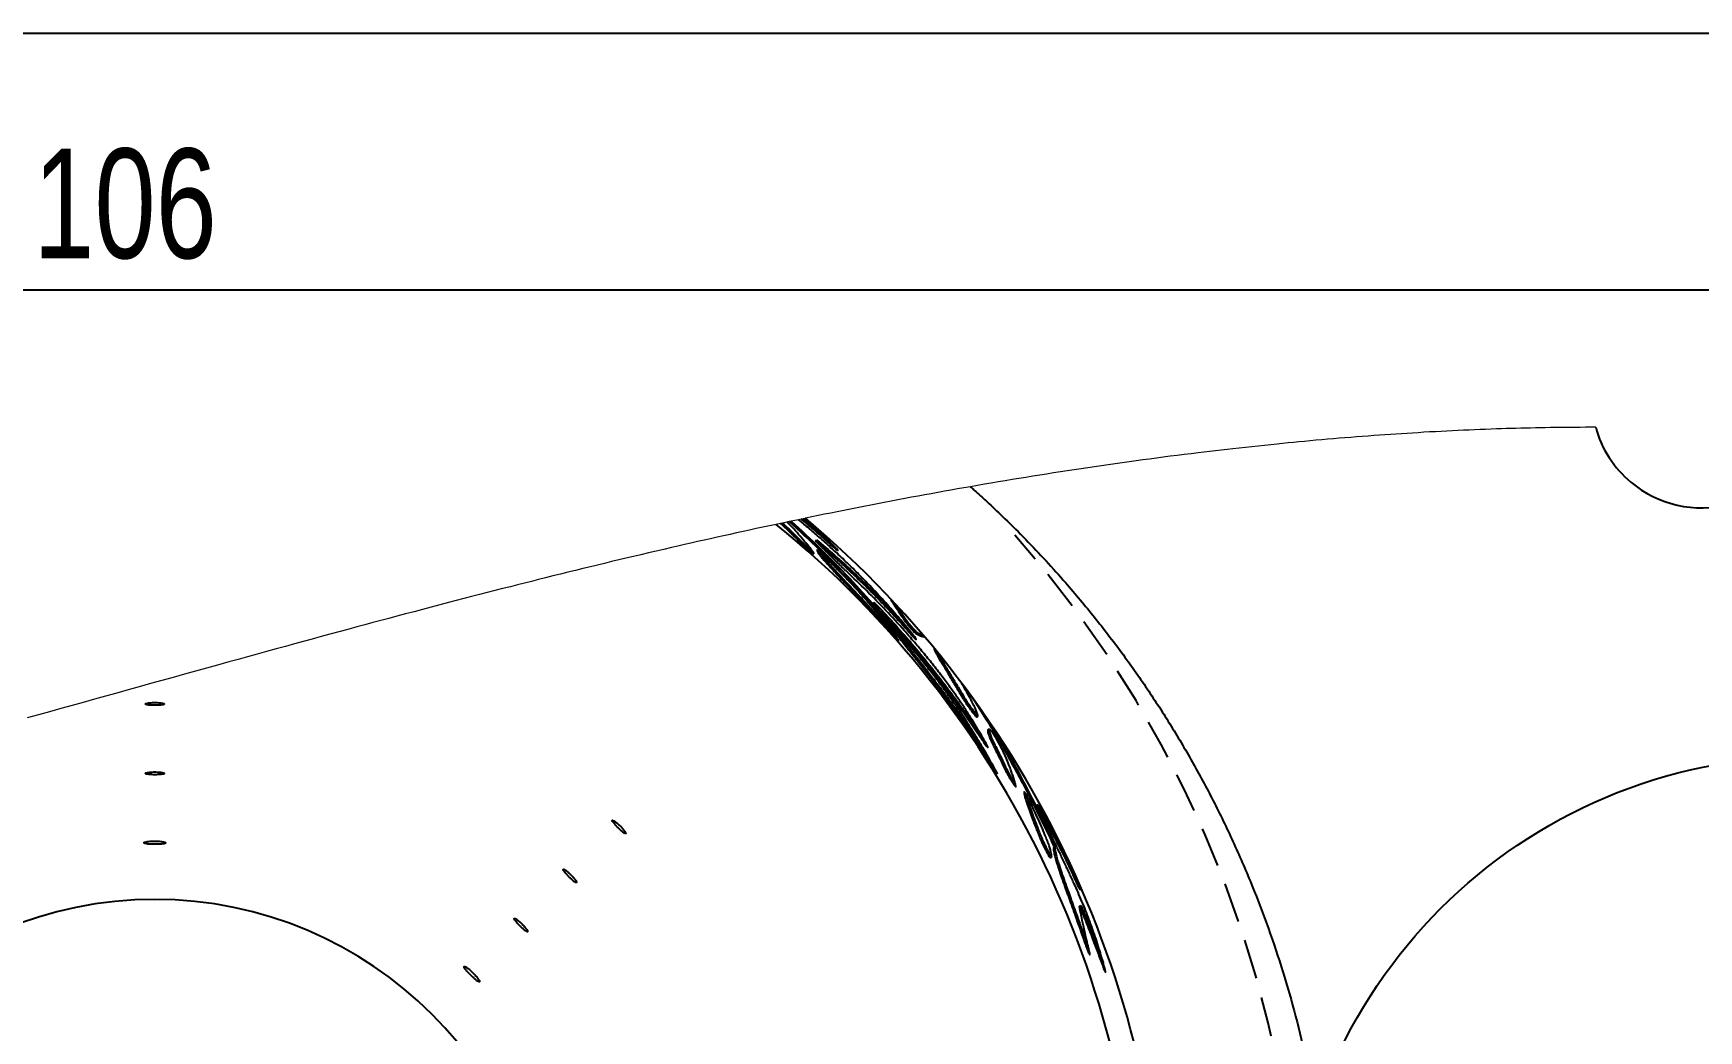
# Model space of a CAD drawing. Header units: millimetres. Extents: x 8 to 867, y 8 to 585.
# Drawn here: x 113.5 to 166.6, y 553.2 to 585 of the extents above; entities that cross this region are included whole.
import ezdxf

# ---------------------------------------------------------------- set-up
doc = ezdxf.new("R2010")
doc.units = ezdxf.units.MM
doc.linetypes.add('HIDDEN', pattern=[1.905, 1.27, -0.635])
for name, color, linetype in [('DETAIL', 3, 'Continuous'), ('DIMENSIONS', 2, 'Continuous'), ('HIDDEN', 3, 'HIDDEN')]:
    doc.layers.add(name, color=color, linetype=linetype)
doc.layers.add('OUTLINE', color=7, linetype='Continuous', lineweight=25)
doc.styles.add('SLDTEXTSTYLE0', font='TXT', dxfattribs={"width": 0.75})
doc.dimstyles.new('SLDDIMSTYLE2', dxfattribs={"dimtxt": 3.5, "dimasz": 2, "dimexe": 0, "dimexo": 0.0625, "dimgap": 0.875, "dimtad": 1, "dimrnd": 1e-09, "dimzin": 12, "dimdsep": 46, "dimtxsty": 'SLDTEXTSTYLE0', "dimsah": 1, "dimcen": 0.09, "dimadec": 0, "dimazin": 3, "dimtfac": 1, "dimtofl": 0, "dimtmove": 0, "dimatfit": 3, "dimfxl": 0, "dimfrac": 2, "dimtolj": 1, "dimtzin": 12, "dimarcsym": 0})

# ---------------------------------------------------------------- blocks, each defined once
blk = doc.blocks.new('_D_65')
at = {"layer": 'DIMENSIONS'}
for p, q in [((64.359, 545.855), (64.359, 578.811)), ((170.359, 545.855), (170.359, 578.811)), ((64.359, 576.811), (170.359, 576.811))]:
    blk.add_line(p, q, dxfattribs=at)
for points in [[(64.359, 576.811), (66.359, 576.311), (66.359, 577.311)], [(170.359, 576.811), (168.359, 577.311), (168.359, 576.311)]]:
    blk.add_solid(points, dxfattribs=at)
at = {"layer": 'DIMENSIONS', "insert": (113.48, 581.323), "char_height": 3.5, "attachment_point": 1, "style": 'SLDTEXTSTYLE0'}
blk.add_mtext('106', dxfattribs=at)

msp = doc.modelspace()

# ---------------------------------------------------------------- linework, layer by layer
at = {"color": 7, "linetype": 'Continuous', "lineweight": 18, "flags": 128}
msp.add_lwpolyline([(163.35102, 572.42438), (163.18655, 572.42447), (163.02196, 572.42424), (162.85727, 572.42369), (162.69248, 572.42282), (162.52758, 572.42164), (162.36258, 572.42014), (162.20691, 572.41844), (162.05116, 572.41646), (161.89533, 572.4142), (161.73941, 572.41167), (161.5834, 572.40886), (161.42732, 572.40578), (161.27115, 572.40243), (161.1149, 572.3988), (160.95858, 572.3949), (160.80219, 572.39074), (160.64851, 572.38639), (160.49476, 572.38178), (160.34095, 572.37691), (160.18707, 572.37179), (160.01212, 572.36566), (159.83709, 572.35921), (159.66198, 572.35242), (159.48679, 572.34532), (159.31152, 572.33789), (159.13618, 572.33015), (158.96077, 572.32208), (158.78528, 572.31369), (158.60137, 572.30457), (158.41738, 572.2951), (158.23333, 572.28529), (158.0492, 572.27514), (157.86501, 572.26465), (157.68076, 572.25381), (157.50482, 572.24316), (157.32883, 572.23221), (157.15279, 572.22095), (156.9767, 572.20938), (156.80056, 572.19752), (156.62438, 572.18536), (156.44815, 572.1729), (156.27188, 572.16015), (156.08718, 572.14648), (155.90243, 572.13248), (155.71765, 572.11817), (155.53283, 572.10353), (155.34798, 572.08858), (155.1631, 572.07332), (154.97819, 572.05775), (154.79325, 572.04187), (154.60829, 572.02568), (154.4233, 572.00918), (154.2383, 571.99238), (154.05328, 571.97527), (153.87882, 571.95887), (153.70435, 571.9422), (153.52987, 571.92526), (153.35538, 571.90807), (153.18089, 571.89061), (152.97899, 571.87008), (152.7771, 571.84921), (152.57521, 571.82799), (152.37331, 571.80644), (152.17144, 571.78454), (151.96957, 571.76231), (151.76771, 571.73974), (151.58269, 571.71877), (151.39769, 571.69751), (151.21271, 571.67598), (151.02775, 571.65418), (150.84282, 571.6321), (150.65791, 571.60975), (150.43606, 571.58259), (150.21425, 571.55503), (149.99249, 571.5271), (149.77079, 571.49879), (149.54915, 571.47011), (149.33152, 571.44157), (149.11396, 571.41269), (148.89646, 571.38345), (148.67904, 571.35386), (148.45774, 571.32338), (148.23653, 571.29254), (148.0154, 571.26135), (147.79436, 571.22981), (147.57342, 571.19792), (147.35652, 571.16627), (147.13971, 571.13429), (146.92301, 571.10199), (146.70642, 571.06936), (146.48552, 571.03574), (146.26474, 571.00179), (146.04408, 570.96751), (145.82355, 570.93291), (145.60316, 570.89798), (145.3829, 570.86274), (145.16277, 570.82719), (144.94136, 570.79109), (144.7201, 570.75468), (144.49899, 570.71796), (144.27804, 570.68094), (144.05726, 570.64361), (143.83664, 570.60598), (143.61619, 570.56806), (143.39592, 570.52985), (143.18691, 570.49329), (142.97807, 570.45647), (142.7694, 570.4194), (142.5609, 570.38208), (142.35258, 570.3445), (142.14444, 570.30668), (141.93648, 570.26861), (141.72871, 570.2303), (141.51125, 570.18991), (141.294, 570.14926), (141.07698, 570.10835), (140.86017, 570.06719), (140.64359, 570.02578), (140.42724, 569.98413), (140.21112, 569.94222), (139.99524, 569.90008), (139.77961, 569.8577), (139.56422, 569.81508), (139.34908, 569.77224), (139.1342, 569.72916), (138.93183, 569.68834), (138.7297, 569.64732), (138.5278, 569.60611), (138.32615, 569.5647), (138.12473, 569.52311), (138.10369, 569.51875), (138.04899, 569.50741), (137.98622, 569.49436), (137.90018, 569.47645), (137.78501, 569.45241), (137.66992, 569.4283), (137.6102, 569.41577), (137.53999, 569.401), (137.53158, 569.39923), (137.38918, 569.36918), (137.32903, 569.35646), (137.19039, 569.32705), (136.97869, 569.28192), (136.76726, 569.2366), (136.55609, 569.19109), (136.34518, 569.14538), (136.13454, 569.09948), (135.9279, 569.05421), (135.72151, 569.00877), (135.51537, 568.96314), (135.30947, 568.91734), (135.09962, 568.87043), (134.89002, 568.82334), (134.68066, 568.77607), (134.47156, 568.72862), (134.2627, 568.68101), (134.05409, 568.63322), (133.84571, 568.58527), (133.60291, 568.52911), (133.36044, 568.47274), (133.11828, 568.41614), (132.87645, 568.35934), (132.63493, 568.30232), (132.39373, 568.24509), (132.16659, 568.19095), (131.93973, 568.13663), (131.71314, 568.08213), (131.48682, 568.02746), (131.26076, 567.97263), (131.0213, 567.91429), (130.78213, 567.85576), (130.54325, 567.79706), (130.30466, 567.73818), (130.06636, 567.67913), (129.82835, 567.61991), (129.60419, 567.56392), (129.38028, 567.50779), (129.15662, 567.45152), (128.93321, 567.39511), (128.71003, 567.33856), (128.46123, 567.2753), (128.21273, 567.21188), (127.96451, 567.1483), (127.71659, 567.08457), (127.46895, 567.02069), (127.2216, 566.95667), (126.97452, 566.89251), (126.72772, 566.82821), (126.45324, 566.75647), (126.1791, 566.68457), (125.90529, 566.61252), (125.6318, 566.54033), (125.35863, 566.468), (125.08578, 566.39553), (124.82881, 566.32709), (124.57211, 566.25854), (124.31568, 566.18989), (124.05952, 566.12113), (123.80362, 566.05229), (123.51832, 565.97534), (123.23334, 565.8983), (122.94867, 565.82115), (122.66431, 565.74392), (122.38026, 565.6666), (122.0965, 565.5892), (121.81303, 565.51173), (121.52985, 565.4342), (121.22718, 565.35118), (120.92482, 565.26811), (120.62278, 565.18498), (120.32104, 565.10182), (120.0196, 565.01862), (119.71845, 564.9354), (119.3639, 564.8373), (119.00972, 564.73919), (118.65593, 564.64108), (118.3025, 564.54299), (117.94222, 564.44293), (117.58231, 564.34292), (117.22274, 564.24297), (116.86352, 564.1431), (116.50462, 564.04332), (116.14604, 563.94364), (115.78776, 563.84407), (115.42978, 563.74465), (115.07208, 563.64536), (114.71466, 563.54624), (114.3575, 563.4473), (114.00059, 563.34855), (113.64392, 563.25), (113.28749, 563.15167)], dxfattribs=at)
at = {"layer": 'DETAIL'}
msp.add_circle((170.10918, 545.35491), 16.55999, dxfattribs=at)
at = {"layer": 'HIDDEN'}
msp.add_arc((117.35918, 544.85491), 36.55, 160.837805, 41.319569, dxfattribs=at)
at = {"layer": 'OUTLINE'}
for p, q in [((8, 585), (832, 585)), ((137.88695, 568.82141), (137.9195, 568.8594)), ((138.44581, 568.79494), (138.47893, 568.83254)), ((138.90677, 568.13337), (138.72626, 568.30928)), ((139.49106, 567.57857), (140.53813, 566.42421)), ((139.52971, 567.61057), (140.57479, 566.45833)), ((140.2776, 566.80722), (140.31379, 566.84189)), ((140.53602, 566.51176), (140.2776, 566.80722)), ((140.53813, 566.42421), (140.57479, 566.45833)), ((141.32069, 566.21728), (141.35809, 566.25062)), ((140.65938, 566.0657), (140.69636, 566.09936)), ((140.99072, 565.69694), (141.02822, 565.73001)), ((143.13397, 563.81031), (143.17434, 563.84)), ((145.51245, 560.35734), (145.55634, 560.38152)), ((146.05743, 559.04389), (146.10235, 559.06609)), ((146.87483, 557.14318), (146.92109, 557.16244)), ((147.03907, 555.98362), (147.08598, 556.00121))]:
    msp.add_line(p, q, dxfattribs=at)
for centre, radius, start, end in [((166.70219, 573.33714), 3.47326, 195.23607, 230.069885), ((166.72201, 573.35162), 3.49709, 229.973243, 339.487432), ((117.36958, 544.85728), 32.23631, 0.173515, 49.920941), ((117.36639, 544.85656), 31.49279, 0.178705, 50.988423), ((117.35918, 544.85491), 12.5, 360, 180)]:
    msp.add_arc(centre, radius, start, end, dxfattribs=at)
for points, knots in [([(143.39592, 570.52985), (143.42222, 570.5064), (143.53318, 570.40747), (143.72908, 570.22991), (144.07089, 569.91432), (144.55185, 569.45614), (145.16176, 568.84665), (145.80853, 568.16407), (146.54576, 567.3422), (147.35881, 566.37013), (148.22598, 565.24144), (149.04247, 564.08219), (149.80763, 562.89523), (150.52379, 561.67768), (151.19572, 560.41998), (151.82032, 559.12284), (152.39512, 557.78754), (152.91355, 556.42922), (153.37549, 555.04244), (153.78461, 553.62961), (154.00688, 552.66886), (154.11812, 552.18804)], [0, 0, 0, 0, 0.0048943, 0.02064886, 0.03672459, 0.0695134, 0.11291059, 0.15647748, 0.20011196, 0.26625188, 0.33245159, 0.39776155, 0.46315062, 0.52855602, 0.59391529, 0.66116087, 0.72847233, 0.79578792, 0.86304575, 0.93145864, 1, 1, 1, 1]), ([(137.32903, 569.35646), (137.33535, 569.35071), (137.41721, 569.27617), (137.5433, 569.16023), (137.69632, 569.01536), (137.80055, 568.91166), (137.86033, 568.84921), (137.88695, 568.82141)], [0, 0, 0, 0, 0.033118366, 0.429573739, 0.664588447, 0.850647528, 1, 1, 1, 1]), ([(137.38918, 569.36918), (137.46156, 569.30289), (137.57864, 569.19566), (137.72872, 569.05346), (137.83303, 568.94971), (137.89285, 568.88723), (137.9195, 568.8594)], [0, 0, 0, 0, 0.40022647, 0.64729223, 0.84292314, 1, 1, 1, 1]), ([(137.85695, 569.0629), (137.81511, 569.10997), (137.72486, 569.21151), (137.61872, 569.3239), (137.55332, 569.38795), (137.53999, 569.401)], [0, 0, 0, 0, 0.40759217, 0.87925626, 1, 1, 1, 1]), ([(137.6102, 569.41577), (137.93016, 569.12142), (138.57544, 568.52778), (139.18417, 567.89672), (139.49106, 567.57857)], [0, 0, 0, 0, 0.49584768, 1, 1, 1, 1]), ([(137.66992, 569.4283), (137.98164, 569.14148), (138.61982, 568.55426), (139.22177, 567.92995), (139.52971, 567.61057)], [0, 0, 0, 0, 0.48844334, 1, 1, 1, 1]), ([(141.54268, 565.82775), (141.40396, 565.99458), (141.12466, 566.33049), (140.68792, 566.8258), (140.27056, 567.27757), (139.87462, 567.68656), (139.50466, 568.05378), (139.12417, 568.41609), (138.75056, 568.75717), (138.38544, 569.07533), (138.1073, 569.31051), (137.94368, 569.44159), (137.90018, 569.47645)], [0, 0, 0, 0, 0.12602972, 0.25374916, 0.38353701, 0.48326884, 0.58439155, 0.68631249, 0.78844545, 0.87822023, 0.96761793, 1, 1, 1, 1]), ([(137.98622, 569.49436), (138.09312, 569.40658), (138.30765, 569.23042), (138.62277, 568.95722), (138.82959, 568.77041), (138.93305, 568.67696)], [0, 0, 0, 0, 0.33168747, 0.66565137, 1, 1, 1, 1]), ([(138.04899, 569.50741), (138.14501, 569.42852), (138.34919, 569.26077), (138.6261, 569.02093), (138.8058, 568.85881), (138.88156, 568.79046)], [0, 0, 0, 0, 0.33924541, 0.72143604, 1, 1, 1, 1]), ([(139.09707, 568.57563), (138.99934, 568.67395), (138.79835, 568.87615), (138.47959, 569.17926), (138.24586, 569.39508), (138.11639, 569.5077), (138.10369, 569.51875)], [0, 0, 0, 0, 0.30353086, 0.62425993, 0.96312742, 1, 1, 1, 1]), ([(138.38974, 568.38387), (138.39054, 568.39079), (138.39319, 568.41368), (138.3594, 568.46124), (138.30742, 568.5323), (138.20119, 568.66045), (138.04995, 568.83987), (137.92384, 568.9856), (137.85695, 569.0629)], [0, 0, 0, 0, 0.02358188, 0.07793181, 0.18791975, 0.33557062, 0.64757147, 1, 1, 1, 1]), ([(137.88695, 568.82141), (137.89736, 568.81052), (137.92739, 568.77914), (137.98591, 568.72655), (138.0601, 568.65974), (138.13927, 568.59021), (138.21484, 568.52481), (138.2814, 568.4675), (138.3354, 568.42405), (138.36877, 568.39522), (138.3861, 568.38584), (138.38974, 568.38387)], [0, 0, 0, 0, 0.06771164, 0.19526634, 0.35357003, 0.51681241, 0.66900106, 0.80312644, 0.91147743, 0.98140485, 1, 1, 1, 1]), ([(137.9195, 568.8594), (137.92991, 568.84852), (137.95992, 568.81715), (138.01844, 568.76457), (138.09268, 568.69771), (138.17199, 568.62806), (138.24778, 568.56243), (138.30443, 568.51374), (138.33591, 568.48788), (138.34426, 568.48101)], [0, 0, 0, 0, 0.07938392, 0.22880938, 0.41443735, 0.6062165, 0.78523238, 0.94300774, 1, 1, 1, 1]), ([(138.47893, 568.83254), (138.66991, 568.67183), (139.05883, 568.34457), (139.59298, 567.85959), (140.0915, 567.38353), (140.55302, 566.9191), (141.0005, 566.44718), (141.28739, 566.12325), (141.4257, 565.96708)], [0, 0, 0, 0, 0.1819771, 0.3705709, 0.5259153, 0.6845211, 0.84791539, 1, 1, 1, 1]), ([(139.00935, 568.24251), (138.95761, 568.29427), (138.85416, 568.39775), (138.6667, 568.58229), (138.52991, 568.71398), (138.44581, 568.79494)], [0, 0, 0, 0, 0.27820385, 0.55623103, 1, 1, 1, 1]), ([(138.44581, 568.79494), (138.63626, 568.63469), (139.02409, 568.30837), (139.55709, 567.82455), (140.05482, 567.34931), (140.516, 566.88536), (140.97557, 566.40043), (141.2743, 566.06298), (141.42459, 565.89321)], [0, 0, 0, 0, 0.17935244, 0.36523521, 0.51862257, 0.67524389, 0.836614, 1, 1, 1, 1]), ([(138.5117, 568.49293), (138.50339, 568.50185), (138.49371, 568.51224), (138.48597, 568.50441), (138.48488, 568.50331)], [0, 0, 0, 0, 0.85906197, 1, 1, 1, 1]), ([(138.48488, 568.50331), (138.50005, 568.47503), (138.53624, 568.40758), (138.61621, 568.3018), (138.72445, 568.17423), (138.85787, 568.02494), (139.01409, 567.85554), (139.18937, 567.66855), (139.38008, 567.46621), (139.58262, 567.25113), (139.7935, 567.02576), (140.01681, 566.785), (140.24187, 566.53777), (140.45876, 566.29488), (140.59509, 566.13915), (140.65938, 566.0657)], [0, 0, 0, 0, 0.02940566, 0.07014671, 0.12125971, 0.18297068, 0.2537832, 0.33267949, 0.41809815, 0.50887309, 0.60372276, 0.70125839, 0.81012693, 0.9104443, 1, 1, 1, 1]), ([(138.72626, 568.30928), (138.70906, 568.32555), (138.67436, 568.35838), (138.62267, 568.40433), (138.57456, 568.44496), (138.53832, 568.47404), (138.51787, 568.48855), (138.5117, 568.49293)], [0, 0, 0, 0, 0.25127342, 0.50708624, 0.7339297, 0.91968077, 1, 1, 1, 1]), ([(138.57443, 568.44469), (138.59701, 568.41246), (138.65157, 568.33463), (138.75817, 568.21208), (138.89084, 568.06254), (139.04712, 567.89343), (139.22215, 567.7066), (139.41269, 567.5045), (139.61502, 567.28965), (139.82573, 567.06451), (140.04952, 566.82331), (140.27569, 566.57491), (140.49422, 566.33025), (140.63158, 566.17336), (140.69636, 566.09936)], [0, 0, 0, 0, 0.03729481, 0.09008046, 0.15380664, 0.22692019, 0.30837785, 0.39656826, 0.49028838, 0.58822017, 0.68895404, 0.80226972, 0.90675238, 1, 1, 1, 1]), ([(138.93305, 568.67696), (138.95526, 568.657), (138.99757, 568.61897), (139.05562, 568.56839), (139.10913, 568.52704), (139.13463, 568.50455), (139.17145, 568.48683), (139.14508, 568.5265), (139.12607, 568.54487), (139.10522, 568.56698), (139.09707, 568.57563)], [0, 0, 0, 0, 0.22063556, 0.42036727, 0.58213601, 0.69178664, 0.73433607, 0.78307306, 0.9151517, 1, 1, 1, 1]), ([(140.99072, 565.69694), (141.01057, 565.68194), (141.04209, 565.65812), (141.08354, 565.58793), (141.10999, 565.62571), (141.04703, 565.67353), (141.00891, 565.75781), (140.90063, 565.89126), (140.76312, 566.07663), (140.57201, 566.31336), (140.34756, 566.5852), (140.08858, 566.88594), (139.79853, 567.21046), (139.50097, 567.53039), (139.20167, 567.84063), (139.00622, 568.03464), (138.90677, 568.13337)], [0, 0, 0, 0, 0.0250805, 0.03982058, 0.0426046, 0.0595484, 0.08912794, 0.13010501, 0.2020064, 0.28965754, 0.3901797, 0.50484481, 0.63010082, 0.76368418, 0.87975017, 1, 1, 1, 1]), ([(139.4466, 567.81931), (139.40364, 567.85984), (139.32644, 567.93266), (139.21621, 568.03872), (139.11317, 568.13901), (139.04467, 568.20729), (139.00935, 568.24251)], [0, 0, 0, 0, 0.29115622, 0.52319087, 0.7541011, 1, 1, 1, 1]), ([(143.9269, 562.26415), (143.87905, 562.35108), (143.77988, 562.53124), (143.61904, 562.80799), (143.44028, 563.10208), (143.24091, 563.41414), (143.01975, 563.74334), (142.77831, 564.0862), (142.51318, 564.44562), (142.22669, 564.8157), (141.92197, 565.19285), (141.60833, 565.56588), (141.20096, 566.03273), (140.69369, 566.58471), (140.08051, 567.2145), (139.65759, 567.61801), (139.4466, 567.81931)], [0, 0, 0, 0, 0.041542724, 0.086091394, 0.133995261, 0.18561257, 0.241106791, 0.300012459, 0.361154091, 0.428071315, 0.495925178, 0.564129348, 0.632092021, 0.755301315, 0.877928011, 1, 1, 1, 1]), ([(140.2776, 566.80722), (140.39271, 566.6879), (140.62332, 566.44884), (140.96215, 566.08094), (141.29575, 565.7053), (141.70895, 565.22286), (142.19349, 564.62873), (142.7404, 563.91555), (143.26973, 563.18778), (143.60439, 562.68927), (143.77174, 562.44)], [0, 0, 0, 0, 0.0888004, 0.17790153, 0.26786885, 0.35787194, 0.51810206, 0.67842884, 0.8392018, 1, 1, 1, 1]), ([(140.31379, 566.84189), (140.4289, 566.72256), (140.6595, 566.4835), (140.99835, 566.11561), (141.33197, 565.74001), (141.74567, 565.25707), (142.23121, 564.66185), (142.77951, 563.94694), (143.31019, 563.2174), (143.64569, 562.71766), (143.81345, 562.46777)], [0, 0, 0, 0, 0.08866136, 0.17762142, 0.26744279, 0.35730028, 0.51767218, 0.67814162, 0.83905779, 1, 1, 1, 1]), ([(140.85325, 566.92815), (140.89568, 566.86167), (140.99001, 566.71383), (141.14548, 566.47662), (141.26009, 566.30696), (141.32069, 566.21728)], [0, 0, 0, 0, 0.27807642, 0.61835447, 1, 1, 1, 1]), ([(141.03461, 566.73716), (141.08155, 566.66516), (141.18791, 566.50201), (141.29709, 566.34073), (141.35809, 566.25062)], [0, 0, 0, 0, 0.44129737, 1, 1, 1, 1]), ([(140.97131, 565.99807), (140.91063, 566.07077), (140.76681, 566.24308), (140.62056, 566.41334), (140.53602, 566.51176)], [0, 0, 0, 0, 0.42191153, 1, 1, 1, 1]), ([(140.53813, 566.42421), (140.6261, 566.31619), (140.80578, 566.09555), (141.08099, 565.75353), (141.35717, 565.40759), (141.63699, 565.05418), (141.91962, 564.69256), (142.21669, 564.30647), (142.52368, 563.89879), (142.83518, 563.47459), (143.1722, 563.00281), (143.5282, 562.48605), (143.89974, 561.92708), (144.13788, 561.54941), (144.25641, 561.36143)], [0, 0, 0, 0, 0.06648322, 0.13580159, 0.20950864, 0.27774345, 0.35092568, 0.42854882, 0.5102315, 0.59447923, 0.67971032, 0.78692364, 0.89394703, 1, 1, 1, 1]), ([(140.57479, 566.45833), (140.66297, 566.35006), (140.84309, 566.12891), (141.11896, 565.78611), (141.38562, 565.45213), (141.64484, 565.12491), (141.89509, 564.80559), (142.15671, 564.46703), (142.43885, 564.09576), (142.73767, 563.69335), (143.04892, 563.26297), (143.36416, 562.8136), (143.63745, 562.41327), (143.80461, 562.15742), (143.86683, 562.0622)], [0, 0, 0, 0, 0.07623608, 0.15572106, 0.24023432, 0.30957157, 0.38363454, 0.46173109, 0.54317317, 0.63821634, 0.73538143, 0.83314492, 0.93790119, 1, 1, 1, 1]), ([(141.32069, 566.21728), (141.33252, 566.20112), (141.36073, 566.16258), (141.41058, 566.10231), (141.46718, 566.03599), (141.52403, 565.97245), (141.57555, 565.91657), (141.61921, 565.87333), (141.64807, 565.84426), (141.66476, 565.83412), (141.66886, 565.83163)], [0, 0, 0, 0, 0.11531254, 0.275058, 0.45034708, 0.61747747, 0.76619609, 0.88768028, 0.97239198, 1, 1, 1, 1]), ([(141.35809, 566.25062), (141.36994, 566.23444), (141.39819, 566.19587), (141.44811, 566.13552), (141.50481, 566.06908), (141.5618, 566.00538), (141.61346, 565.94934), (141.65721, 565.90603), (141.68607, 565.87695), (141.70273, 565.86683), (141.7068, 565.86436)], [0, 0, 0, 0, 0.11529643, 0.27491013, 0.45023365, 0.61759315, 0.76653336, 0.88808409, 0.97265251, 1, 1, 1, 1]), ([(140.65938, 566.0657), (140.67253, 566.05069), (140.70401, 566.01475), (140.75572, 565.9569), (140.81272, 565.8932), (140.8678, 565.83182), (140.91678, 565.7775), (140.95688, 565.73311), (140.9808, 565.70754), (140.99072, 565.69694)], [0, 0, 0, 0, 0.12076453, 0.289105171, 0.469498225, 0.638037121, 0.788165773, 0.912098323, 1, 1, 1, 1]), ([(140.69636, 566.09936), (140.70953, 566.08433), (140.74104, 566.04835), (140.79281, 565.99042), (140.84992, 565.9266), (140.90516, 565.86508), (140.95423, 565.81056), (140.98482, 565.77689), (140.99873, 565.76169), (140.99878, 565.76163)], [0, 0, 0, 0, 0.132258854, 0.316493503, 0.514117107, 0.698978362, 0.863665871, 0.999476539, 1, 1, 1, 1]), ([(144.25641, 561.36143), (144.21702, 561.43539), (144.13221, 561.59462), (143.99111, 561.8489), (143.82322, 562.13921), (143.6307, 562.46134), (143.41501, 562.81077), (143.17739, 563.17909), (142.92645, 563.54963), (142.66407, 563.9184), (142.39573, 564.28002), (142.11535, 564.64352), (141.78592, 565.05433), (141.40634, 565.50788), (141.11635, 565.83463), (140.97131, 565.99807)], [0, 0, 0, 0, 0.044124019, 0.094997361, 0.153123099, 0.220710443, 0.2926058, 0.369349464, 0.451501758, 0.528239781, 0.607656849, 0.688611434, 0.769960143, 0.884934494, 1, 1, 1, 1]), ([(141.42459, 565.89321), (141.44766, 565.86714), (141.49138, 565.81776), (141.55136, 565.75158), (141.60708, 565.6984), (141.63302, 565.66757), (141.67368, 565.64554), (141.64302, 565.69861), (141.61501, 565.7356), (141.57323, 565.79035), (141.54796, 565.82128), (141.54268, 565.82775)], [0, 0, 0, 0, 0.18716204, 0.35464482, 0.48941444, 0.58113267, 0.61445664, 0.6620232, 0.78295319, 0.95460075, 1, 1, 1, 1]), ([(141.66886, 565.83163), (141.69974, 565.81725), (141.75984, 565.78927), (141.83186, 565.76321), (141.88609, 565.73481), (141.90368, 565.74622), (141.90724, 565.74852)], [0, 0, 0, 0, 0.3916722, 0.76229737, 0.9519785, 1, 1, 1, 1]), ([(141.7068, 565.86436), (141.7374, 565.85036), (141.79118, 565.82575), (141.84584, 565.80316), (141.86939, 565.79343)], [0, 0, 0, 0, 0.56902535, 1, 1, 1, 1]), ([(142.22874, 565.37481), (142.23148, 565.36009), (142.2394, 565.31751), (142.27905, 565.24698), (142.36038, 565.0949), (142.49917, 564.863), (142.69153, 564.54218), (142.90829, 564.18776), (143.05738, 563.93841), (143.13397, 563.81031)], [0, 0, 0, 0, 0.02470623, 0.07145937, 0.13232084, 0.31155983, 0.51848473, 0.75263311, 1, 1, 1, 1]), ([(142.32979, 565.25603), (142.34173, 565.234), (142.40529, 565.11672), (142.53797, 564.89478), (142.73092, 564.57326), (142.94813, 564.21819), (143.09757, 563.96835), (143.17434, 563.84)], [0, 0, 0, 0, 0.045583023, 0.242700262, 0.470316969, 0.727883769, 1, 1, 1, 1]), ([(143.60735, 563.16913), (143.61356, 563.17755), (143.62936, 563.19894), (143.62402, 563.25712), (143.59745, 563.3357), (143.55029, 563.45172), (143.48097, 563.59901), (143.38717, 563.78022), (143.26929, 563.98955), (143.17554, 564.14814), (143.12041, 564.23573), (143.11449, 564.24513)], [0, 0, 0, 0, 0.02537999, 0.06453898, 0.13612872, 0.23500868, 0.37449831, 0.54170694, 0.74243397, 0.97236103, 1, 1, 1, 1]), ([(117.5768, 563.62417), (117.5608, 563.62648), (117.51453, 563.63314), (117.43451, 563.63825), (117.33756, 563.63995), (117.24443, 563.63586), (117.15972, 563.62936), (117.10792, 563.61518), (117.05887, 563.60877), (117.06469, 563.57394), (117.11262, 563.57164), (117.16978, 563.55776), (117.25556, 563.55366), (117.34996, 563.55047), (117.44613, 563.55288), (117.53304, 563.55644), (117.5988, 563.56977), (117.64371, 563.5714), (117.66541, 563.60221), (117.61834, 563.61558), (117.59337, 563.62075), (117.5768, 563.62417)], [0, 0, 0, 0, 0.03941719, 0.11399097, 0.19553255, 0.27508992, 0.34396264, 0.39477122, 0.42281224, 0.43487264, 0.46557044, 0.51876735, 0.58934316, 0.6696404, 0.75077897, 0.82378968, 0.88071822, 0.91582001, 0.92949508, 0.953204, 1, 1, 1, 1]), ([(143.13397, 563.81031), (143.14764, 563.78645), (143.18141, 563.72747), (143.24443, 563.63357), (143.31808, 563.52696), (143.39379, 563.42262), (143.46393, 563.32824), (143.52562, 563.25291), (143.56841, 563.19706), (143.59778, 563.17599), (143.60735, 563.16913)], [0, 0, 0, 0, 0.10315653, 0.254988, 0.42410041, 0.58939953, 0.73887944, 0.86482372, 0.95598555, 1, 1, 1, 1]), ([(143.17434, 563.84), (143.18802, 563.81611), (143.22184, 563.7571), (143.28492, 563.66312), (143.35865, 563.55632), (143.43463, 563.45181), (143.50469, 563.35685), (143.56732, 563.2822), (143.60223, 563.23307), (143.62259, 563.21761), (143.62358, 563.21686)], [0, 0, 0, 0, 0.10731034, 0.26513574, 0.44110244, 0.61334196, 0.76917168, 0.90037433, 0.99516691, 1, 1, 1, 1]), ([(143.45372, 563.79531), (143.59934, 563.57156), (144.00412, 562.94958), (144.49837, 562.09305), (144.96636, 561.23589), (145.28207, 560.62969), (145.56371, 560.07087), (145.81238, 559.56465), (145.97507, 559.21892), (146.05743, 559.04389)], [0, 0, 0, 0, 0.14767858, 0.41052221, 0.54677385, 0.68798405, 0.78861789, 0.89297898, 1, 1, 1, 1]), ([(143.77174, 562.44), (143.78798, 562.41572), (143.81899, 562.36937), (143.86217, 562.30742), (143.90336, 562.25363), (143.92327, 562.22677), (143.9544, 562.19697), (143.94354, 562.23742), (143.93393, 562.25286), (143.9269, 562.26415)], [0, 0, 0, 0, 0.24214653, 0.46245535, 0.64244373, 0.76819394, 0.82192688, 0.86987403, 1, 1, 1, 1]), ([(144.03388, 562.76101), (144.01895, 562.77062), (143.99534, 562.78582), (143.94776, 562.78273), (143.93962, 562.72979), (143.95526, 562.66432), (143.99066, 562.56033), (144.05187, 562.42143), (144.13551, 562.24714), (144.24626, 562.02379), (144.37387, 561.76812), (144.46305, 561.57863), (144.5069, 561.48547)], [0, 0, 0, 0, 0.03547889, 0.05611438, 0.08052005, 0.1252889, 0.19633967, 0.29645452, 0.42953339, 0.58181984, 0.7944275, 1, 1, 1, 1]), ([(143.99337, 562.79687), (143.98989, 562.78825), (143.97788, 562.75847), (143.99923, 562.69015), (144.03124, 562.58926), (144.09392, 562.44912), (144.1769, 562.27554), (144.28804, 562.05175), (144.41597, 561.79546), (144.50558, 561.60519), (144.54963, 561.51165)], [0, 0, 0, 0, 0.01943525, 0.06717171, 0.14279331, 0.24930508, 0.39086959, 0.55288447, 0.78017862, 1, 1, 1, 1]), ([(144.21273, 562.50552), (144.20416, 562.5202), (144.18542, 562.5523), (144.15476, 562.60028), (144.1227, 562.64809), (144.09268, 562.69081), (144.06657, 562.72487), (144.04828, 562.74836), (144.0371, 562.75818), (144.03388, 562.76101)], [0, 0, 0, 0, 0.16314367, 0.35670278, 0.54635082, 0.7157059, 0.85739764, 0.95888812, 1, 1, 1, 1]), ([(144.06984, 562.90634), (144.26456, 562.58032), (144.58604, 562.04206), (145.00667, 561.26549), (145.3242, 560.65751), (145.6068, 560.09666), (145.85643, 559.58869), (146.01969, 559.24175), (146.10235, 559.06609)], [0, 0, 0, 0, 0.26203012, 0.43262166, 0.60940671, 0.73538602, 0.8660281, 1, 1, 1, 1]), ([(144.84314, 560.95741), (144.83676, 560.9906), (144.82261, 561.0642), (144.77387, 561.23232), (144.70472, 561.43208), (144.61749, 561.66504), (144.54395, 561.8461), (144.47092, 562.00857), (144.40036, 562.15509), (144.31407, 562.32311), (144.24809, 562.44187), (144.21273, 562.50552)], [0, 0, 0, 0, 0.06041279, 0.13399894, 0.31276252, 0.43845263, 0.57891777, 0.66221091, 0.75702413, 0.86976078, 1, 1, 1, 1]), ([(117.56994, 561.41044), (117.55349, 561.41268), (117.50632, 561.41912), (117.42535, 561.42394), (117.32808, 561.42509), (117.23597, 561.42072), (117.15247, 561.41305), (117.10413, 561.40035), (117.05531, 561.39052), (117.06981, 561.35734), (117.11609, 561.35597), (117.1778, 561.34219), (117.26417, 561.33857), (117.35955, 561.33577), (117.45485, 561.3386), (117.54117, 561.34224), (117.60253, 561.35604), (117.64896, 561.35744), (117.6628, 561.39077), (117.61418, 561.40048), (117.58742, 561.4065), (117.56994, 561.41044)], [0, 0, 0, 0, 0.04047999, 0.11611488, 0.19786524, 0.27675881, 0.34418393, 0.39295116, 0.41874858, 0.43141424, 0.46438315, 0.51953229, 0.59141441, 0.67219747, 0.7529357, 0.82470831, 0.87971663, 0.91252019, 0.92512143, 0.95108496, 1, 1, 1, 1]), ([(144.5069, 561.48547), (144.51806, 561.4628), (144.54452, 561.40902), (144.59197, 561.32482), (144.64562, 561.23314), (144.69913, 561.14559), (144.74864, 561.0689), (144.78941, 561.00746), (144.81631, 560.97436), (144.82719, 560.96097)], [0, 0, 0, 0, 0.12316487, 0.29213201, 0.47088828, 0.64098956, 0.79217193, 0.91596767, 1, 1, 1, 1]), ([(144.54963, 561.51165), (144.56081, 561.48894), (144.58731, 561.4351), (144.63485, 561.3508), (144.68853, 561.25889), (144.7424, 561.17128), (144.78705, 561.10072), (144.81476, 561.06094), (144.82469, 561.04669)], [0, 0, 0, 0, 0.14042467, 0.33293993, 0.53680573, 0.73101694, 0.90364049, 1, 1, 1, 1]), ([(144.8379, 560.95419), (144.83982, 560.95252), (144.84386, 560.94898), (144.84339, 560.9545), (144.84314, 560.95741)], [0, 0, 0, 0, 0.47320388, 1, 1, 1, 1]), ([(145.10926, 560.78499), (145.10853, 560.76632), (145.10666, 560.71854), (145.12865, 560.63324), (145.16051, 560.52162), (145.21474, 560.36216), (145.28892, 560.15739), (145.38267, 559.9039), (145.47005, 559.6724), (145.55207, 559.46493), (145.59865, 559.3512), (145.62323, 559.29119)], [0, 0, 0, 0, 0.0352272, 0.09017036, 0.16510693, 0.25563136, 0.40871888, 0.57761407, 0.76730122, 0.87722229, 1, 1, 1, 1]), ([(145.10991, 560.78536), (145.1098, 560.78546), (145.10949, 560.78574), (145.10935, 560.78528), (145.10926, 560.78499)], [0, 0, 0, 0, 0.35466605, 1, 1, 1, 1]), ([(145.26654, 560.53138), (145.2587, 560.54688), (145.24194, 560.58002), (145.21469, 560.62944), (145.18644, 560.67779), (145.16058, 560.72094), (145.13739, 560.75317), (145.12441, 560.77598), (145.11469, 560.78218), (145.11283, 560.78336)], [0, 0, 0, 0, 0.17586761, 0.37626799, 0.57126277, 0.74373752, 0.88383649, 0.97777317, 1, 1, 1, 1]), ([(145.15913, 560.72189), (145.16246, 560.70406), (145.1731, 560.64726), (145.20505, 560.54634), (145.25807, 560.38649), (145.33303, 560.18149), (145.42677, 559.92758), (145.51439, 559.69574), (145.59657, 559.48797), (145.64323, 559.37408), (145.66785, 559.31399)], [0, 0, 0, 0, 0.03628837, 0.1156532, 0.21152564, 0.37369592, 0.55260731, 0.75354044, 0.86996986, 1, 1, 1, 1]), ([(145.93763, 558.69481), (145.9472, 558.69065), (145.96518, 558.68284), (145.98625, 558.71461), (145.98294, 558.76048), (145.97412, 558.8298), (145.95022, 558.9231), (145.91368, 559.04326), (145.86169, 559.19034), (145.78649, 559.38564), (145.6864, 559.62658), (145.56032, 559.91233), (145.41929, 560.21714), (145.3181, 560.42531), (145.26654, 560.53138)], [0, 0, 0, 0, 0.01356555, 0.02546115, 0.04728342, 0.08192874, 0.12908591, 0.19013237, 0.26854681, 0.36075629, 0.50105871, 0.65611509, 0.82477212, 1, 1, 1, 1]), ([(147.689, 555.1171), (147.6658, 555.20335), (147.61806, 555.38076), (147.539, 555.65365), (147.44991, 555.94217), (147.35445, 556.23013), (147.25392, 556.51555), (147.15053, 556.7946), (147.03939, 557.07999), (146.92055, 557.36836), (146.79569, 557.65673), (146.65917, 557.95922), (146.51155, 558.27654), (146.354, 558.60948), (146.19545, 558.94025), (146.0481, 559.24577), (145.91384, 559.52346), (145.79439, 559.77026), (145.6613, 560.04721), (145.5682, 560.24119), (145.51245, 560.35734)], [0, 0, 0, 0, 0.047131735, 0.096952618, 0.149913048, 0.206471986, 0.257028988, 0.309592961, 0.363503179, 0.418637014, 0.474173114, 0.529320795, 0.593757309, 0.658858112, 0.723690879, 0.787320224, 0.837853609, 0.88645726, 0.9320109, 1, 1, 1, 1]), ([(145.51245, 560.35734), (145.57616, 560.2422), (145.70331, 560.01241), (145.89019, 559.67094), (146.07219, 559.33255), (146.23192, 559.0269), (146.37238, 558.74934), (146.49576, 558.49729), (146.61799, 558.23907), (146.69708, 558.06321), (146.73673, 557.97503)], [0, 0, 0, 0, 0.14734509, 0.29404141, 0.43582667, 0.57754592, 0.68014863, 0.78411377, 0.89174499, 1, 1, 1, 1]), ([(145.55634, 560.38152), (145.62035, 560.26584), (145.74808, 560.035), (145.9358, 559.69196), (146.11861, 559.35197), (146.27873, 559.04545), (146.41919, 558.76772), (146.54221, 558.5163), (146.66409, 558.25876), (146.74295, 558.0834), (146.78249, 557.99546)], [0, 0, 0, 0, 0.14778811, 0.29492623, 0.43714546, 0.57931689, 0.68151035, 0.7850538, 0.89222011, 1, 1, 1, 1]), ([(132.24982, 559.65971), (132.23535, 559.67487), (132.19803, 559.71398), (132.13723, 559.77048), (132.0727, 559.82788), (132.01895, 559.86005), (131.98414, 559.89087), (131.95139, 559.87576), (131.98062, 559.8354), (132.00703, 559.79245), (132.06216, 559.72897), (132.12485, 559.66119), (132.19464, 559.59324), (132.25965, 559.53331), (132.31964, 559.48929), (132.3531, 559.46142), (132.39479, 559.45393), (132.38123, 559.49716), (132.3554, 559.53278), (132.3091, 559.59525), (132.27084, 559.63685), (132.24982, 559.65971)], [0, 0, 0, 0, 0.05104567, 0.13167192, 0.20326879, 0.25810502, 0.29078122, 0.30334598, 0.32938896, 0.37840676, 0.44605668, 0.52506925, 0.60672524, 0.68199192, 0.74263205, 0.78234545, 0.79930058, 0.81861039, 0.86095374, 0.92360277, 1, 1, 1, 1]), ([(145.62323, 559.29119), (145.63615, 559.26115), (145.66516, 559.19373), (145.71486, 559.08986), (145.76791, 558.98288), (145.82, 558.88368), (145.86515, 558.79985), (145.90348, 558.73971), (145.92413, 558.70402), (145.93685, 558.69534), (145.93763, 558.69481)], [0, 0, 0, 0, 0.14518081, 0.32579317, 0.51113066, 0.67503668, 0.82388124, 0.93172833, 0.9958428, 1, 1, 1, 1]), ([(145.66785, 559.31399), (145.68081, 559.28388), (145.70988, 559.21633), (145.75969, 559.11225), (145.81286, 559.005), (145.86514, 558.9056), (145.91024, 558.82141), (145.94893, 558.76167), (145.96859, 558.72619), (145.98055, 558.71816), (145.98057, 558.71815)], [0, 0, 0, 0, 0.145840635, 0.327175416, 0.513404542, 0.678182351, 0.827721933, 0.935885493, 0.999893493, 1, 1, 1, 1]), ([(117.60852, 559.19964), (117.58952, 559.20238), (117.5349, 559.21027), (117.44085, 559.21629), (117.32751, 559.21796), (117.21953, 559.21279), (117.12147, 559.20408), (117.0635, 559.18809), (117.00627, 559.17813), (117.01902, 559.13846), (117.07389, 559.13693), (117.14361, 559.12106), (117.2441, 559.11701), (117.35489, 559.11367), (117.46649, 559.11666), (117.56748, 559.1205), (117.64124, 559.13607), (117.69468, 559.13732), (117.71484, 559.17501), (117.65873, 559.18837), (117.62843, 559.19517), (117.60852, 559.19964)], [0, 0, 0, 0, 0.04013304, 0.11534426, 0.19701269, 0.27618741, 0.34424817, 0.3939341, 0.42074218, 0.43306859, 0.4650122, 0.51929605, 0.59061841, 0.67120548, 0.75211049, 0.82438943, 0.88017712, 0.91389685, 0.92686482, 0.95193119, 1, 1, 1, 1]), ([(146.05743, 559.04389), (146.05233, 559.03118), (146.03905, 558.99807), (146.04556, 558.92762), (146.06249, 558.83038), (146.09679, 558.69461), (146.14785, 558.52081), (146.21839, 558.30306), (146.30655, 558.04566), (146.401, 557.77826), (146.49693, 557.50983), (146.59224, 557.2439), (146.69538, 556.9564), (146.76683, 556.75657), (146.80374, 556.65335)], [0, 0, 0, 0, 0.01614462, 0.0420824, 0.08200619, 0.13469839, 0.20843178, 0.29804508, 0.40737811, 0.53269498, 0.63600083, 0.74708315, 0.86936189, 1, 1, 1, 1]), ([(146.10235, 559.06609), (146.09726, 559.05338), (146.08399, 559.02022), (146.09055, 558.94969), (146.10754, 558.85232), (146.14191, 558.71647), (146.193, 558.54267), (146.26353, 558.32508), (146.35163, 558.06795), (146.44625, 557.80012), (146.54265, 557.53048), (146.63878, 557.26233), (146.74285, 556.97232), (146.81496, 556.77068), (146.85221, 556.66652)], [0, 0, 0, 0, 0.01609556, 0.04196665, 0.08179478, 0.13435997, 0.20779176, 0.29700748, 0.40581444, 0.53049521, 0.63420822, 0.74577386, 0.86867445, 1, 1, 1, 1]), ([(130.61857, 558.15993), (130.6036, 558.17399), (130.56696, 558.20842), (130.51156, 558.2577), (130.45553, 558.29256), (130.42158, 558.32247), (130.38552, 558.31311), (130.41198, 558.27134), (130.43791, 558.23103), (130.49156, 558.1678), (130.55368, 558.10058), (130.62332, 558.03211), (130.68875, 557.97171), (130.74978, 557.92517), (130.78412, 557.89808), (130.82666, 557.88569), (130.81782, 557.92817), (130.79132, 557.96279), (130.74726, 558.02418), (130.68804, 558.09042), (130.64232, 558.13617), (130.61857, 558.15993)], [0, 0, 0, 0, 0.05014476, 0.12272177, 0.17907304, 0.21355989, 0.22692093, 0.25116891, 0.298504, 0.36493564, 0.44335646, 0.52511272, 0.60115664, 0.66315121, 0.70460264, 0.72306401, 0.74080988, 0.78141112, 0.84269859, 0.91830806, 1, 1, 1, 1]), ([(146.73673, 557.97503), (146.75125, 557.94305), (146.7788, 557.88237), (146.81767, 557.79916), (146.85708, 557.72885), (146.87317, 557.68928), (146.90631, 557.65599), (146.8931, 557.71517), (146.87942, 557.75241), (146.86272, 557.79751), (146.85423, 557.82043)], [0, 0, 0, 0, 0.20398294, 0.38703776, 0.54331733, 0.64917714, 0.68387897, 0.73439147, 0.86494415, 1, 1, 1, 1]), ([(147.20053, 555.64201), (147.16388, 555.79661), (147.09504, 556.08694), (147.003, 556.49089), (146.92851, 556.83625), (146.89168, 557.04682), (146.87483, 557.14318)], [0, 0, 0, 0, 0.310254367, 0.582622639, 0.809004514, 1, 1, 1, 1]), ([(146.87483, 557.14318), (146.94613, 556.96868), (147.08853, 556.62015), (147.28137, 556.12604), (147.45685, 555.66364), (147.56206, 555.37566), (147.61445, 555.23225)], [0, 0, 0, 0, 0.27596089, 0.55116207, 0.7764738, 1, 1, 1, 1]), ([(146.92109, 557.16244), (146.9924, 556.98794), (147.1348, 556.63942), (147.3278, 556.14479), (147.49238, 555.71156), (147.58696, 555.45285), (147.6285, 555.3392)], [0, 0, 0, 0, 0.28914022, 0.57749138, 0.81438383, 1, 1, 1, 1]), ([(129.05242, 556.59404), (129.03744, 556.6081), (129.00079, 556.64251), (128.94534, 556.69172), (128.88929, 556.72646), (128.85527, 556.75632), (128.81928, 556.74678), (128.84586, 556.7051), (128.87188, 556.66478), (128.92563, 556.60162), (128.9878, 556.53443), (129.05744, 556.46597), (129.12281, 556.40553), (129.18374, 556.35899), (129.21798, 556.3318), (129.26048, 556.3195), (129.25155, 556.36204), (129.22515, 556.39673), (129.18109, 556.45823), (129.1219, 556.52453), (129.07617, 556.57028), (129.05242, 556.59404)], [0, 0, 0, 0, 0.05015333, 0.12270966, 0.17903331, 0.2134938, 0.22683943, 0.25111438, 0.29847564, 0.36493136, 0.44336593, 0.5251177, 0.60113524, 0.66308297, 0.70447242, 0.72287591, 0.74067911, 0.78134056, 0.84267351, 0.91830769, 1, 1, 1, 1]), ([(146.80374, 556.65335), (146.84301, 556.54334), (146.92256, 556.32049), (146.9999, 556.09687), (147.03907, 555.98362)], [0, 0, 0, 0, 0.49360581, 1, 1, 1, 1]), ([(146.85221, 556.66652), (146.89123, 556.55721), (146.97025, 556.33583), (147.04708, 556.11368), (147.08598, 556.00121)], [0, 0, 0, 0, 0.49374821, 1, 1, 1, 1]), ([(147.03907, 555.98362), (147.04998, 555.95283), (147.07195, 555.89083), (147.10566, 555.80214), (147.13803, 555.72205), (147.16524, 555.65731), (147.18441, 555.62097), (147.19227, 555.60606)], [0, 0, 0, 0, 0.24033633, 0.48389694, 0.69783179, 0.87600522, 1, 1, 1, 1]), ([(147.08598, 556.00121), (147.09695, 555.97033), (147.11902, 555.90815), (147.14612, 555.83614), (147.16273, 555.79522), (147.16685, 555.78507)], [0, 0, 0, 0, 0.425993369, 0.857613689, 1, 1, 1, 1]), ([(147.20692, 555.59258), (147.20622, 555.60539), (147.20532, 555.62207), (147.20143, 555.63826), (147.20053, 555.64201)], [0, 0, 0, 0, 0.76835612, 1, 1, 1, 1]), ([(147.20553, 555.59173), (147.20563, 555.5916), (147.20609, 555.59098), (147.20656, 555.59188), (147.20692, 555.59258)], [0, 0, 0, 0, 0.2164368, 1, 1, 1, 1]), ([(127.42402, 555.09568), (127.40753, 555.11006), (127.36917, 555.14352), (127.30917, 555.1852), (127.26886, 555.21611), (127.21952, 555.22461), (127.23573, 555.17495), (127.26741, 555.13479), (127.32281, 555.0636), (127.39366, 554.98732), (127.47371, 554.90618), (127.55173, 554.83373), (127.62506, 554.77142), (127.671, 554.74092), (127.71992, 554.71092), (127.729, 554.75398), (127.69481, 554.79364), (127.65351, 554.86005), (127.58614, 554.93596), (127.50959, 555.01772), (127.45246, 555.06977), (127.42402, 555.09568)], [0, 0, 0, 0, 0.0459725, 0.10690619, 0.14707485, 0.16444873, 0.18329548, 0.22516668, 0.2875071, 0.36376945, 0.44553943, 0.52374259, 0.58977332, 0.63657276, 0.66024531, 0.67392814, 0.70898943, 0.76579932, 0.83866484, 0.91969029, 1, 1, 1, 1]), ([(147.61445, 555.23225), (147.62386, 555.20635), (147.64077, 555.15986), (147.66826, 555.09549), (147.68058, 555.06354), (147.70386, 555.02769), (147.70201, 555.07338), (147.69518, 555.09218), (147.68997, 555.11321), (147.689, 555.1171)], [0, 0, 0, 0, 0.28257381, 0.507271812, 0.660983526, 0.72359272, 0.785113235, 0.960289763, 1, 1, 1, 1])]:
    msp.add_open_spline(points, degree=3, knots=knots, dxfattribs=at)

# ---------------------------------------------------------------- dimensions: what is measured, and where the dimension line sits
at = {"layer": 'DIMENSIONS'}
dim = msp.add_linear_dim(base=(170.35918, 576.81118), p1=(64.35918, 544.85491), p2=(170.35918, 544.85491), angle=0, dimstyle='SLDDIMSTYLE2', dxfattribs=at)
dim.commit()
dim.dimension.update_dxf_attribs({"geometry": '_D_65', "text_midpoint": (117.35918, 576.81118), "dimtype": 160})

doc.saveas('drawing.dxf')
